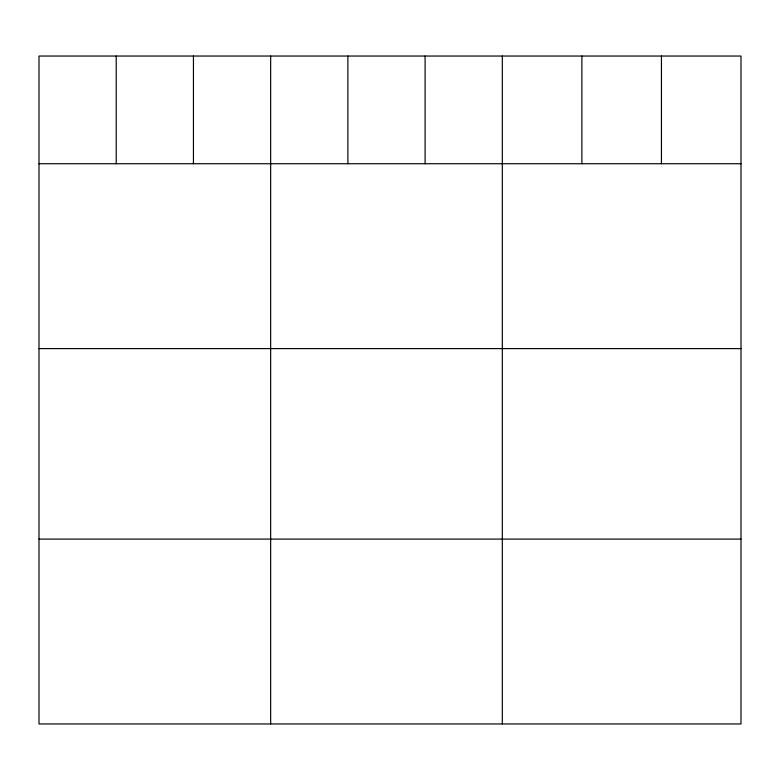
<?xml version="1.0" encoding="UTF-8"?>
<svg xmlns="http://www.w3.org/2000/svg" width="780" height="780" viewBox="0 0 780 780"><rect width="100%" height="100%" fill="white"/><g stroke="black" fill="none" stroke-linecap="round" stroke-linejoin="round"><path stroke-width="1.17" d="M741 163.732L741 723.957L39 723.957L39 56.043L741 56.043L741 163.732L39 163.732M39 348.601L741 348.601M39 539.087L741 539.087M661.44 56.043L661.44 163.732M581.88 56.043L581.88 163.732M502.32 56.043L502.32 723.957M425.1 56.043L425.1 163.732M347.88 56.043L347.88 163.732M270.66 56.043L270.66 723.957M193.44 56.043L193.44 163.732M116.22 56.043L116.22 163.732"/></g></svg>
